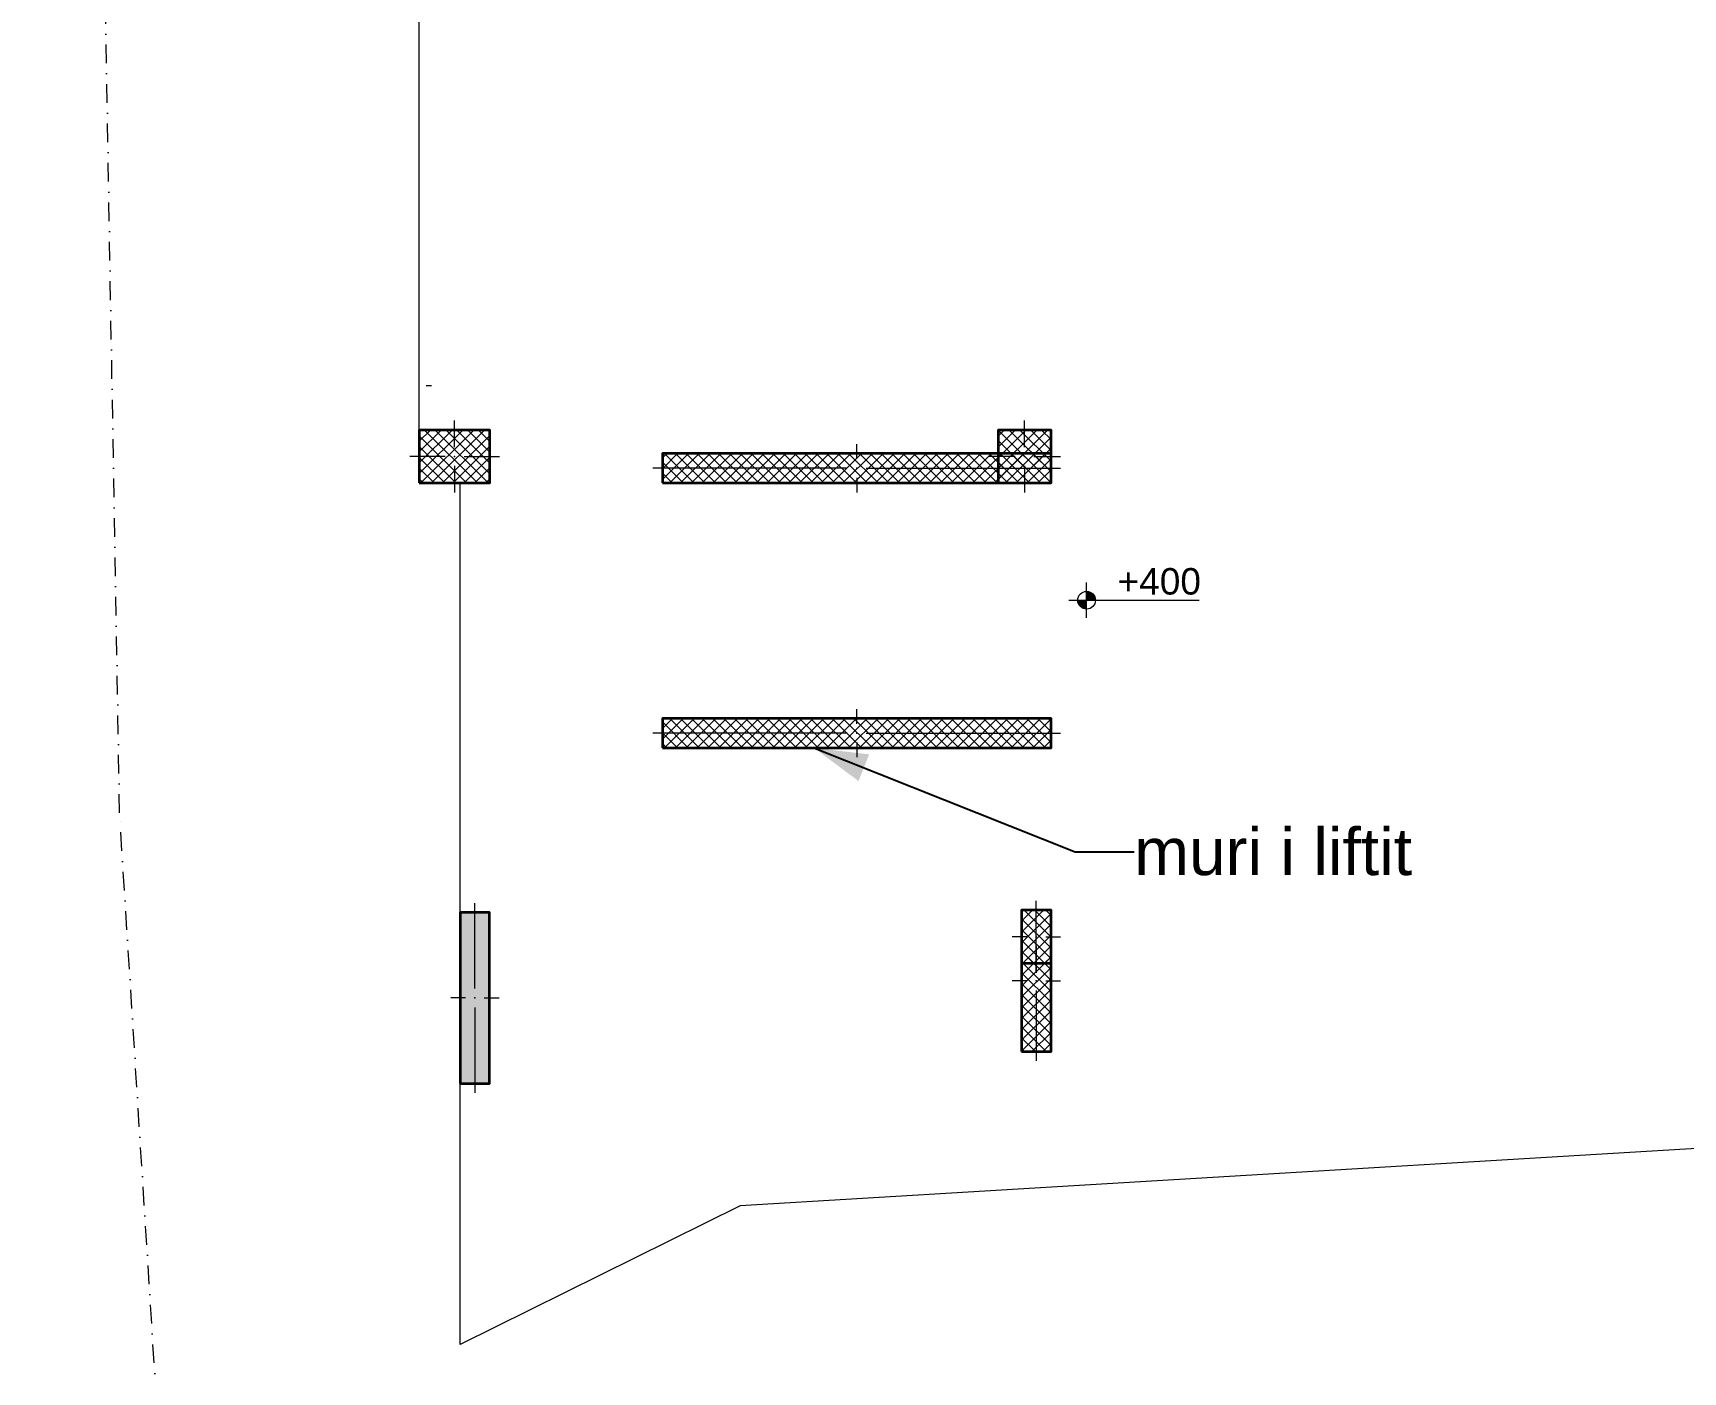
# Model space of a CAD drawing. Header units: millimetres. Extents: x -1861990 to -1833912, y -2748569 to -2679967.
# Drawn here: x -1861990 to -1847980, y -2725468 to -2714093 of the extents above; entities that cross this region are included whole.
import ezdxf

# ---------------------------------------------------------------- set-up
doc = ezdxf.new("R2010")
doc.units = ezdxf.units.MM
doc.header["$MEASUREMENT"] = 0
doc.linetypes.add('Dot & Dashed', pattern=[335.138881, 158.75, -88.194444, 0, -88.194437])
for name, color, linetype, lineweight, true_color in [('0_Pen_No__4', 7, 'Continuous', 20, 0x029e21), ('2D Drafting - General_Pen_No__161', 7, 'Continuous', 13, 0x6a6a6a), ('A - Kuotat_Pen_No__176', 7, 'Continuous', 15, 0x93a0c6)]:
    doc.layers.add(name, color=color, linetype=linetype, lineweight=lineweight, true_color=true_color)
doc.layers.add('A - Kuotat', color=7, linetype='Continuous')
doc.layers.add('A - Shtyllat', color=7, linetype='Continuous')
for name, color, linetype, lineweight in [('A - Parcela_Pen_No__20', 1, 'Continuous', 0), ('A - Shtyllat_Pen_No__101', 252, 'Continuous', 13), ('A - Shtyllat_Pen_No__22', 8, 'Continuous', 35), ('Annotation - Label_Pen_No__2', 8, 'Continuous', 15)]:
    doc.layers.add(name, color=color, linetype=linetype, lineweight=lineweight)
doc.styles.add('GENERATED_STYLE_2', font='')
doc.styles.get('GENERATED_STYLE_2').set_extended_font_data('Arial')
doc.dimstyles.new('GENERATED_STYLE__1', dxfattribs={"dimtxt": 0.18, "dimasz": 456, "dimexe": 0.18, "dimexo": 0.0625, "dimgap": 0, "dimtad": 0, "dimtih": 1, "dimtoh": 1, "dimdec": 4, "dimzin": 0, "dimdsep": 46, "dimcen": 0.09, "dimadec": 0, "dimazin": 0, "dimtfac": 1, "dimtdec": 4, "dimtmove": 0, "dimatfit": 3, "dimldrblk": 'ARROWHEAD_5', "dimfxl": 0, "dimtolj": 1, "dimtzin": 0, "dimarcsym": 0})
pattern_1 = [(45, (-3432101.99, -2046631.03), (-45.961939, 45.961939), []), (135, (-3432101.99, -2046631.03), (45.961939, 45.961939), [])]

# ---------------------------------------------------------------- blocks, each defined once
blk = doc.blocks.new('Column_18', base_point=(-1858410, -2717691))
at = {"layer": 'A - Shtyllat_Pen_No__101', "linetype": 'Continuous', "lineweight": 13}
h = blk.add_hatch(dxfattribs=at)
h.set_pattern_fill('Concrete_Block', color=252, style=0, pattern_type=2)
h.set_pattern_definition(pattern_1)
h.paths.add_polyline_path([(-1858710, -2717916), (-1858110, -2717916), (-1858110, -2717466), (-1858710, -2717466)])
at = {"layer": 'A - Shtyllat_Pen_No__101', "color": 252, "linetype": 'Continuous', "lineweight": 13}
for p, q in [((-1858410, -2717611), (-1858410, -2717386)), ((-1858490, -2717691), (-1858790, -2717691)), ((-1858330, -2717691), (-1858030, -2717691)), ((-1858410, -2717771), (-1858410, -2717996))]:
    blk.add_line(p, q, dxfattribs=at)
blk.add_point((-1858410, -2717691), dxfattribs=at)
at = {"layer": 'A - Shtyllat_Pen_No__22', "color": 8, "linetype": 'Continuous', "lineweight": 35, "flags": 128}
blk.add_lwpolyline([(-1858710, -2717916), (-1858110, -2717916), (-1858110, -2717466), (-1858710, -2717466)], close=True, dxfattribs=at)
blk = doc.blocks.new('Column_22', base_point=(-1858238, -2722291))
at = {"layer": 'A - Shtyllat_Pen_No__101', "linetype": 'Continuous', "lineweight": 0, "true_color": 0xa5a5a5}
blk.add_hatch(color=253, dxfattribs=at).paths.add_polyline_path([(-1858363, -2723016), (-1858113, -2723016), (-1858113, -2721566), (-1858363, -2721566)])
at = {"layer": 'A - Shtyllat_Pen_No__101', "color": 252, "linetype": 'Continuous', "lineweight": 13}
for p, q in [((-1858238, -2722211), (-1858238, -2721486)), ((-1858318, -2722291), (-1858443, -2722291)), ((-1858158, -2722291), (-1858033, -2722291)), ((-1858238, -2722371), (-1858238, -2723096))]:
    blk.add_line(p, q, dxfattribs=at)
blk.add_point((-1858238, -2722291), dxfattribs=at)
at = {"layer": 'A - Shtyllat_Pen_No__22', "color": 8, "linetype": 'Continuous', "lineweight": 35, "flags": 128}
blk.add_lwpolyline([(-1858363, -2723016), (-1858113, -2723016), (-1858113, -2721566), (-1858363, -2721566)], close=True, dxfattribs=at)
blk = doc.blocks.new('Column_34', base_point=(-1853571, -2717691))
at = {"layer": 'A - Shtyllat_Pen_No__101', "linetype": 'Continuous', "lineweight": 13}
h = blk.add_hatch(dxfattribs=at)
h.set_pattern_fill('Concrete_Block', color=252, style=0, pattern_type=2)
h.set_pattern_definition(pattern_1)
h.paths.add_polyline_path([(-1853796, -2717916), (-1853346, -2717916), (-1853346, -2717466), (-1853796, -2717466)])
at = {"layer": 'A - Shtyllat_Pen_No__101', "color": 252, "linetype": 'Continuous', "lineweight": 13}
for p, q in [((-1853571, -2717611), (-1853571, -2717386)), ((-1853651, -2717691), (-1853876, -2717691)), ((-1853491, -2717691), (-1853266, -2717691)), ((-1853571, -2717771), (-1853571, -2717996))]:
    blk.add_line(p, q, dxfattribs=at)
blk.add_point((-1853571, -2717691), dxfattribs=at)
at = {"layer": 'A - Shtyllat_Pen_No__22', "color": 8, "linetype": 'Continuous', "lineweight": 35, "flags": 128}
blk.add_lwpolyline([(-1853796, -2717916), (-1853346, -2717916), (-1853346, -2717466), (-1853796, -2717466)], close=True, dxfattribs=at)
blk = doc.blocks.new('Column_35', base_point=(-1858410, -2717691))
at = {"layer": 'A - Shtyllat_Pen_No__101', "linetype": 'Continuous', "lineweight": 13}
h = blk.add_hatch(dxfattribs=at)
h.set_pattern_fill('Concrete_Block', color=252, style=0, pattern_type=2)
h.set_pattern_definition(pattern_1)
h.paths.add_polyline_path([(-1858710, -2717916), (-1858110, -2717916), (-1858110, -2717466), (-1858710, -2717466)])
at = {"layer": 'A - Shtyllat_Pen_No__101', "color": 252, "linetype": 'Continuous', "lineweight": 13}
for p, q in [((-1858410, -2717611), (-1858410, -2717386)), ((-1858490, -2717691), (-1858790, -2717691)), ((-1858330, -2717691), (-1858030, -2717691)), ((-1858410, -2717771), (-1858410, -2717996))]:
    blk.add_line(p, q, dxfattribs=at)
blk.add_point((-1858410, -2717691), dxfattribs=at)
at = {"layer": 'A - Shtyllat_Pen_No__22', "color": 8, "linetype": 'Continuous', "lineweight": 35, "flags": 128}
blk.add_lwpolyline([(-1858710, -2717916), (-1858110, -2717916), (-1858110, -2717466), (-1858710, -2717466)], close=True, dxfattribs=at)
blk = doc.blocks.new('Column_58', base_point=(-1858410, -2717691))
at = {"layer": 'A - Shtyllat_Pen_No__101', "linetype": 'Continuous', "lineweight": 13}
h = blk.add_hatch(dxfattribs=at)
h.set_pattern_fill('Concrete_Block', color=252, style=0, pattern_type=2)
h.set_pattern_definition(pattern_1)
h.paths.add_polyline_path([(-1858710, -2717916), (-1858110, -2717916), (-1858110, -2717466), (-1858710, -2717466)])
at = {"layer": 'A - Shtyllat_Pen_No__101', "color": 252, "linetype": 'Continuous', "lineweight": 13}
for p, q in [((-1858410, -2717611), (-1858410, -2717386)), ((-1858490, -2717691), (-1858790, -2717691)), ((-1858330, -2717691), (-1858030, -2717691)), ((-1858410, -2717771), (-1858410, -2717996))]:
    blk.add_line(p, q, dxfattribs=at)
blk.add_point((-1858410, -2717691), dxfattribs=at)
at = {"layer": 'A - Shtyllat_Pen_No__22', "color": 8, "linetype": 'Continuous', "lineweight": 35, "flags": 128}
blk.add_lwpolyline([(-1858710, -2717916), (-1858110, -2717916), (-1858110, -2717466), (-1858710, -2717466)], close=True, dxfattribs=at)
blk = doc.blocks.new('Column_62', base_point=(-1858238, -2722291))
at = {"layer": 'A - Shtyllat_Pen_No__101', "linetype": 'Continuous', "lineweight": 0, "true_color": 0xa5a5a5}
blk.add_hatch(color=253, dxfattribs=at).paths.add_polyline_path([(-1858363, -2723016), (-1858113, -2723016), (-1858113, -2721566), (-1858363, -2721566)])
at = {"layer": 'A - Shtyllat_Pen_No__101', "color": 252, "linetype": 'Continuous', "lineweight": 13}
for p, q in [((-1858238, -2722211), (-1858238, -2721486)), ((-1858318, -2722291), (-1858443, -2722291)), ((-1858158, -2722291), (-1858033, -2722291)), ((-1858238, -2722371), (-1858238, -2723096))]:
    blk.add_line(p, q, dxfattribs=at)
blk.add_point((-1858238, -2722291), dxfattribs=at)
at = {"layer": 'A - Shtyllat_Pen_No__22', "color": 8, "linetype": 'Continuous', "lineweight": 35, "flags": 128}
blk.add_lwpolyline([(-1858363, -2723016), (-1858113, -2723016), (-1858113, -2721566), (-1858363, -2721566)], close=True, dxfattribs=at)
blk = doc.blocks.new('Column_64', base_point=(-1854996, -2720041))
at = {"layer": 'A - Shtyllat_Pen_No__101', "linetype": 'Continuous', "lineweight": 13}
h = blk.add_hatch(dxfattribs=at)
h.set_pattern_fill('Concrete_Block', color=252, style=0, pattern_type=2)
h.set_pattern_definition(pattern_1)
h.paths.add_polyline_path([(-1856646, -2720166), (-1853346, -2720166), (-1853346, -2719916), (-1856646, -2719916)])
at = {"layer": 'A - Shtyllat_Pen_No__101', "color": 252, "linetype": 'Continuous', "lineweight": 13}
for p, q in [((-1854996, -2719961), (-1854996, -2719836)), ((-1855076, -2720041), (-1856726, -2720041)), ((-1854916, -2720041), (-1853266, -2720041)), ((-1854996, -2720121), (-1854996, -2720246))]:
    blk.add_line(p, q, dxfattribs=at)
blk.add_point((-1854996, -2720041), dxfattribs=at)
at = {"layer": 'A - Shtyllat_Pen_No__22', "color": 8, "linetype": 'Continuous', "lineweight": 35, "flags": 128}
blk.add_lwpolyline([(-1856646, -2720166), (-1853346, -2720166), (-1853346, -2719916), (-1856646, -2719916)], close=True, dxfattribs=at)
blk = doc.blocks.new('Column_75', base_point=(-1853571, -2717691))
at = {"layer": 'A - Shtyllat_Pen_No__101', "linetype": 'Continuous', "lineweight": 13}
h = blk.add_hatch(dxfattribs=at)
h.set_pattern_fill('Concrete_Block', color=252, style=0, pattern_type=2)
h.set_pattern_definition(pattern_1)
h.paths.add_polyline_path([(-1853796, -2717916), (-1853346, -2717916), (-1853346, -2717466), (-1853796, -2717466)])
at = {"layer": 'A - Shtyllat_Pen_No__101', "color": 252, "linetype": 'Continuous', "lineweight": 13}
for p, q in [((-1853571, -2717611), (-1853571, -2717386)), ((-1853651, -2717691), (-1853876, -2717691)), ((-1853491, -2717691), (-1853266, -2717691)), ((-1853571, -2717771), (-1853571, -2717996))]:
    blk.add_line(p, q, dxfattribs=at)
blk.add_point((-1853571, -2717691), dxfattribs=at)
at = {"layer": 'A - Shtyllat_Pen_No__22', "color": 8, "linetype": 'Continuous', "lineweight": 35, "flags": 128}
blk.add_lwpolyline([(-1853796, -2717916), (-1853346, -2717916), (-1853346, -2717466), (-1853796, -2717466)], close=True, dxfattribs=at)
blk = doc.blocks.new('Column_76', base_point=(-1858410, -2717691))
at = {"layer": 'A - Shtyllat_Pen_No__101', "linetype": 'Continuous', "lineweight": 13}
h = blk.add_hatch(dxfattribs=at)
h.set_pattern_fill('Concrete_Block', color=252, style=0, pattern_type=2)
h.set_pattern_definition(pattern_1)
h.paths.add_polyline_path([(-1858710, -2717916), (-1858110, -2717916), (-1858110, -2717466), (-1858710, -2717466)])
at = {"layer": 'A - Shtyllat_Pen_No__101', "color": 252, "linetype": 'Continuous', "lineweight": 13}
for p, q in [((-1858410, -2717611), (-1858410, -2717386)), ((-1858490, -2717691), (-1858790, -2717691)), ((-1858330, -2717691), (-1858030, -2717691)), ((-1858410, -2717771), (-1858410, -2717996))]:
    blk.add_line(p, q, dxfattribs=at)
blk.add_point((-1858410, -2717691), dxfattribs=at)
at = {"layer": 'A - Shtyllat_Pen_No__22', "color": 8, "linetype": 'Continuous', "lineweight": 35, "flags": 128}
blk.add_lwpolyline([(-1858710, -2717916), (-1858110, -2717916), (-1858110, -2717466), (-1858710, -2717466)], close=True, dxfattribs=at)
blk = doc.blocks.new('Column_81', base_point=(-1858238, -2722291))
at = {"layer": 'A - Shtyllat_Pen_No__101', "linetype": 'Continuous', "lineweight": 0, "true_color": 0xa5a5a5}
blk.add_hatch(color=253, dxfattribs=at).paths.add_polyline_path([(-1858363, -2723016), (-1858113, -2723016), (-1858113, -2721566), (-1858363, -2721566)])
at = {"layer": 'A - Shtyllat_Pen_No__101', "color": 252, "linetype": 'Continuous', "lineweight": 13}
for p, q in [((-1858238, -2722211), (-1858238, -2721486)), ((-1858318, -2722291), (-1858443, -2722291)), ((-1858158, -2722291), (-1858033, -2722291)), ((-1858238, -2722371), (-1858238, -2723096))]:
    blk.add_line(p, q, dxfattribs=at)
blk.add_point((-1858238, -2722291), dxfattribs=at)
at = {"layer": 'A - Shtyllat_Pen_No__22', "color": 8, "linetype": 'Continuous', "lineweight": 35, "flags": 128}
blk.add_lwpolyline([(-1858363, -2723016), (-1858113, -2723016), (-1858113, -2721566), (-1858363, -2721566)], close=True, dxfattribs=at)
blk = doc.blocks.new('Column_93', base_point=(-1854996, -2720041))
at = {"layer": 'A - Shtyllat_Pen_No__101', "linetype": 'Continuous', "lineweight": 13}
h = blk.add_hatch(dxfattribs=at)
h.set_pattern_fill('Concrete_Block', color=252, style=0, pattern_type=2)
h.set_pattern_definition(pattern_1)
h.paths.add_polyline_path([(-1856646, -2720166), (-1853346, -2720166), (-1853346, -2719916), (-1856646, -2719916)])
at = {"layer": 'A - Shtyllat_Pen_No__101', "color": 252, "linetype": 'Continuous', "lineweight": 13}
for p, q in [((-1854996, -2719961), (-1854996, -2719836)), ((-1855076, -2720041), (-1856726, -2720041)), ((-1854916, -2720041), (-1853266, -2720041)), ((-1854996, -2720121), (-1854996, -2720246))]:
    blk.add_line(p, q, dxfattribs=at)
blk.add_point((-1854996, -2720041), dxfattribs=at)
at = {"layer": 'A - Shtyllat_Pen_No__22', "color": 8, "linetype": 'Continuous', "lineweight": 35, "flags": 128}
blk.add_lwpolyline([(-1856646, -2720166), (-1853346, -2720166), (-1853346, -2719916), (-1856646, -2719916)], close=True, dxfattribs=at)
blk = doc.blocks.new('Column_94', base_point=(-1854996, -2717791))
at = {"layer": 'A - Shtyllat_Pen_No__101', "linetype": 'Continuous', "lineweight": 13}
h = blk.add_hatch(dxfattribs=at)
h.set_pattern_fill('Concrete_Block', color=252, style=0, pattern_type=2)
h.set_pattern_definition(pattern_1)
h.paths.add_polyline_path([(-1856646, -2717916), (-1853346, -2717916), (-1853346, -2717666), (-1856646, -2717666)])
at = {"layer": 'A - Shtyllat_Pen_No__101', "color": 252, "linetype": 'Continuous', "lineweight": 13}
for p, q in [((-1854996, -2717711), (-1854996, -2717586)), ((-1855076, -2717791), (-1856726, -2717791)), ((-1854916, -2717791), (-1853266, -2717791)), ((-1854996, -2717871), (-1854996, -2717996))]:
    blk.add_line(p, q, dxfattribs=at)
blk.add_point((-1854996, -2717791), dxfattribs=at)
at = {"layer": 'A - Shtyllat_Pen_No__22', "color": 8, "linetype": 'Continuous', "lineweight": 35, "flags": 128}
blk.add_lwpolyline([(-1856646, -2717916), (-1853346, -2717916), (-1853346, -2717666), (-1856646, -2717666)], close=True, dxfattribs=at)
blk = doc.blocks.new('Column_104', base_point=(-1858410, -2717691))
at = {"layer": 'A - Shtyllat_Pen_No__101', "linetype": 'Continuous', "lineweight": 13}
h = blk.add_hatch(dxfattribs=at)
h.set_pattern_fill('Concrete_Block', color=252, style=0, pattern_type=2)
h.set_pattern_definition(pattern_1)
h.paths.add_polyline_path([(-1858710, -2717916), (-1858110, -2717916), (-1858110, -2717466), (-1858710, -2717466)])
at = {"layer": 'A - Shtyllat_Pen_No__101', "color": 252, "linetype": 'Continuous', "lineweight": 13}
for p, q in [((-1858410, -2717611), (-1858410, -2717386)), ((-1858490, -2717691), (-1858790, -2717691)), ((-1858330, -2717691), (-1858030, -2717691)), ((-1858410, -2717771), (-1858410, -2717996))]:
    blk.add_line(p, q, dxfattribs=at)
blk.add_point((-1858410, -2717691), dxfattribs=at)
at = {"layer": 'A - Shtyllat_Pen_No__22', "color": 8, "linetype": 'Continuous', "lineweight": 35, "flags": 128}
blk.add_lwpolyline([(-1858710, -2717916), (-1858110, -2717916), (-1858110, -2717466), (-1858710, -2717466)], close=True, dxfattribs=at)
blk = doc.blocks.new('Column_108', base_point=(-1858238, -2722291))
at = {"layer": 'A - Shtyllat_Pen_No__101', "linetype": 'Continuous', "lineweight": 0, "true_color": 0xa5a5a5}
blk.add_hatch(color=253, dxfattribs=at).paths.add_polyline_path([(-1858363, -2723016), (-1858113, -2723016), (-1858113, -2721566), (-1858363, -2721566)])
at = {"layer": 'A - Shtyllat_Pen_No__101', "color": 252, "linetype": 'Continuous', "lineweight": 13}
for p, q in [((-1858238, -2722211), (-1858238, -2721486)), ((-1858318, -2722291), (-1858443, -2722291)), ((-1858158, -2722291), (-1858033, -2722291)), ((-1858238, -2722371), (-1858238, -2723096))]:
    blk.add_line(p, q, dxfattribs=at)
blk.add_point((-1858238, -2722291), dxfattribs=at)
at = {"layer": 'A - Shtyllat_Pen_No__22', "color": 8, "linetype": 'Continuous', "lineweight": 35, "flags": 128}
blk.add_lwpolyline([(-1858363, -2723016), (-1858113, -2723016), (-1858113, -2721566), (-1858363, -2721566)], close=True, dxfattribs=at)
blk = doc.blocks.new('Column_115', base_point=(-1858410, -2717691))
at = {"layer": 'A - Shtyllat_Pen_No__101', "linetype": 'Continuous', "lineweight": 13}
h = blk.add_hatch(dxfattribs=at)
h.set_pattern_fill('Concrete_Block', color=252, style=0, pattern_type=2)
h.set_pattern_definition(pattern_1)
h.paths.add_polyline_path([(-1858710, -2717916), (-1858110, -2717916), (-1858110, -2717466), (-1858710, -2717466)])
at = {"layer": 'A - Shtyllat_Pen_No__101', "color": 252, "linetype": 'Continuous', "lineweight": 13}
for p, q in [((-1858410, -2717611), (-1858410, -2717386)), ((-1858490, -2717691), (-1858790, -2717691)), ((-1858330, -2717691), (-1858030, -2717691)), ((-1858410, -2717771), (-1858410, -2717996))]:
    blk.add_line(p, q, dxfattribs=at)
blk.add_point((-1858410, -2717691), dxfattribs=at)
at = {"layer": 'A - Shtyllat_Pen_No__22', "color": 8, "linetype": 'Continuous', "lineweight": 35, "flags": 128}
blk.add_lwpolyline([(-1858710, -2717916), (-1858110, -2717916), (-1858110, -2717466), (-1858710, -2717466)], close=True, dxfattribs=at)
blk = doc.blocks.new('Column_119', base_point=(-1858238, -2722291))
at = {"layer": 'A - Shtyllat_Pen_No__101', "linetype": 'Continuous', "lineweight": 0, "true_color": 0xa5a5a5}
blk.add_hatch(color=253, dxfattribs=at).paths.add_polyline_path([(-1858363, -2723016), (-1858113, -2723016), (-1858113, -2721566), (-1858363, -2721566)])
at = {"layer": 'A - Shtyllat_Pen_No__101', "color": 252, "linetype": 'Continuous', "lineweight": 13}
for p, q in [((-1858238, -2722211), (-1858238, -2721486)), ((-1858318, -2722291), (-1858443, -2722291)), ((-1858158, -2722291), (-1858033, -2722291)), ((-1858238, -2722371), (-1858238, -2723096))]:
    blk.add_line(p, q, dxfattribs=at)
blk.add_point((-1858238, -2722291), dxfattribs=at)
at = {"layer": 'A - Shtyllat_Pen_No__22', "color": 8, "linetype": 'Continuous', "lineweight": 35, "flags": 128}
blk.add_lwpolyline([(-1858363, -2723016), (-1858113, -2723016), (-1858113, -2721566), (-1858363, -2721566)], close=True, dxfattribs=at)
blk = doc.blocks.new('Column_123', base_point=(-1854996, -2720041))
at = {"layer": 'A - Shtyllat_Pen_No__101', "linetype": 'Continuous', "lineweight": 13}
h = blk.add_hatch(dxfattribs=at)
h.set_pattern_fill('Concrete_Block', color=252, style=0, pattern_type=2)
h.set_pattern_definition(pattern_1)
h.paths.add_polyline_path([(-1856646, -2720166), (-1853346, -2720166), (-1853346, -2719916), (-1856646, -2719916)])
at = {"layer": 'A - Shtyllat_Pen_No__101', "color": 252, "linetype": 'Continuous', "lineweight": 13}
for p, q in [((-1854996, -2719961), (-1854996, -2719836)), ((-1855076, -2720041), (-1856726, -2720041)), ((-1854916, -2720041), (-1853266, -2720041)), ((-1854996, -2720121), (-1854996, -2720246))]:
    blk.add_line(p, q, dxfattribs=at)
blk.add_point((-1854996, -2720041), dxfattribs=at)
at = {"layer": 'A - Shtyllat_Pen_No__22', "color": 8, "linetype": 'Continuous', "lineweight": 35, "flags": 128}
blk.add_lwpolyline([(-1856646, -2720166), (-1853346, -2720166), (-1853346, -2719916), (-1856646, -2719916)], close=True, dxfattribs=at)
blk = doc.blocks.new('Column_124', base_point=(-1854996, -2717791))
at = {"layer": 'A - Shtyllat_Pen_No__101', "linetype": 'Continuous', "lineweight": 13}
h = blk.add_hatch(dxfattribs=at)
h.set_pattern_fill('Concrete_Block', color=252, style=0, pattern_type=2)
h.set_pattern_definition(pattern_1)
h.paths.add_polyline_path([(-1856646, -2717916), (-1853346, -2717916), (-1853346, -2717666), (-1856646, -2717666)])
at = {"layer": 'A - Shtyllat_Pen_No__101', "color": 252, "linetype": 'Continuous', "lineweight": 13}
for p, q in [((-1854996, -2717711), (-1854996, -2717586)), ((-1855076, -2717791), (-1856726, -2717791)), ((-1854916, -2717791), (-1853266, -2717791)), ((-1854996, -2717871), (-1854996, -2717996))]:
    blk.add_line(p, q, dxfattribs=at)
blk.add_point((-1854996, -2717791), dxfattribs=at)
at = {"layer": 'A - Shtyllat_Pen_No__22', "color": 8, "linetype": 'Continuous', "lineweight": 35, "flags": 128}
blk.add_lwpolyline([(-1856646, -2717916), (-1853346, -2717916), (-1853346, -2717666), (-1856646, -2717666)], close=True, dxfattribs=at)
blk = doc.blocks.new('Level Dimension_1', base_point=(-1853044, -2718912))
at = {"layer": 'A - Kuotat_Pen_No__176', "linetype": 'Continuous', "lineweight": 15, "true_color": 0x93a0c6}
for points in [[(-1853044, -2718912), (-1853119, -2718912), (-1853113, -2718940), (-1853097, -2718965), (-1853072, -2718981), (-1853044, -2718987)], [(-1853044, -2718912), (-1852969, -2718912), (-1852974, -2718883), (-1852991, -2718859), (-1853015, -2718842), (-1853044, -2718837)]]:
    blk.add_hatch(color=253, dxfattribs=at).paths.add_polyline_path(points)
at = {"layer": 'A - Kuotat_Pen_No__176', "color": 253, "linetype": 'Continuous', "lineweight": 15, "true_color": 0x93a0c6}
for p, q in [((-1853044, -2719062), (-1853044, -2718762)), ((-1853194, -2718912), (-1852088, -2718912))]:
    blk.add_line(p, q, dxfattribs=at)
blk.add_circle((-1853044, -2718912), 75, dxfattribs=at)
at = {"layer": 'A - Kuotat_Pen_No__176', "color": 253, "lineweight": 15, "true_color": 0x93a0c6, "insert": (-1852781, -2718867), "char_height": 225, "attachment_point": 7, "style": 'GENERATED_STYLE_2'}
blk.add_mtext('\\A1;{\\pql;\\fArial|b0|i0|c0|p34;+400}', dxfattribs=at)
blk = doc.blocks.new('ARROWHEAD_5')
at = {"linetype": 'Continuous', "lineweight": 0}
blk.add_hatch(color=0, dxfattribs=at).paths.add_polyline_path([(-1, 0.2679), (0, 0), (-1, -0.2679)])
at = {"color": 0, "linetype": 'Continuous', "lineweight": 0}
blk.add_line((0, 0), (-1, 0), dxfattribs=at)
blk = doc.blocks.new('Column_127', base_point=(-1853471, -2721771))
at = {"layer": 'A - Shtyllat_Pen_No__101', "linetype": 'Continuous', "lineweight": 13}
h = blk.add_hatch(dxfattribs=at)
h.set_pattern_fill('Concrete_Block', color=252, style=0, pattern_type=2)
h.set_pattern_definition(pattern_1)
h.paths.add_polyline_path([(-1853596, -2721996), (-1853346, -2721996), (-1853346, -2721546), (-1853596, -2721546)])
at = {"layer": 'A - Shtyllat_Pen_No__101', "color": 252, "linetype": 'Continuous', "lineweight": 13}
for p, q in [((-1853471, -2721691), (-1853471, -2721466)), ((-1853551, -2721771), (-1853676, -2721771)), ((-1853471, -2721851), (-1853471, -2722076)), ((-1853391, -2721771), (-1853266, -2721771))]:
    blk.add_line(p, q, dxfattribs=at)
blk.add_point((-1853471, -2721771), dxfattribs=at)
at = {"layer": 'A - Shtyllat_Pen_No__22', "color": 8, "linetype": 'Continuous', "lineweight": 35, "flags": 128}
blk.add_lwpolyline([(-1853596, -2721996), (-1853346, -2721996), (-1853346, -2721546), (-1853596, -2721546)], close=True, dxfattribs=at)
blk = doc.blocks.new('Column_128', base_point=(-1853471, -2722146))
at = {"layer": 'A - Shtyllat_Pen_No__101', "linetype": 'Continuous', "lineweight": 13}
h = blk.add_hatch(dxfattribs=at)
h.set_pattern_fill('Concrete_Block', color=252, style=0, pattern_type=2)
h.set_pattern_definition(pattern_1)
h.paths.add_polyline_path([(-1853596, -2722746), (-1853346, -2722746), (-1853346, -2721546), (-1853596, -2721546)])
at = {"layer": 'A - Shtyllat_Pen_No__101', "color": 252, "linetype": 'Continuous', "lineweight": 13}
for p, q in [((-1853471, -2722066), (-1853471, -2721466)), ((-1853551, -2722146), (-1853676, -2722146)), ((-1853391, -2722146), (-1853266, -2722146)), ((-1853471, -2722226), (-1853471, -2722826))]:
    blk.add_line(p, q, dxfattribs=at)
blk.add_point((-1853471, -2722146), dxfattribs=at)
at = {"layer": 'A - Shtyllat_Pen_No__22', "color": 8, "linetype": 'Continuous', "lineweight": 35, "flags": 128}
blk.add_lwpolyline([(-1853596, -2722746), (-1853346, -2722746), (-1853346, -2721546), (-1853596, -2721546)], close=True, dxfattribs=at)
blk = doc.blocks.new('Column_129', base_point=(-1853471, -2721771))
at = {"layer": 'A - Shtyllat_Pen_No__101', "linetype": 'Continuous', "lineweight": 13}
h = blk.add_hatch(dxfattribs=at)
h.set_pattern_fill('Concrete_Block', color=252, style=0, pattern_type=2)
h.set_pattern_definition(pattern_1)
h.paths.add_polyline_path([(-1853596, -2721996), (-1853346, -2721996), (-1853346, -2721546), (-1853596, -2721546)])
at = {"layer": 'A - Shtyllat_Pen_No__101', "color": 252, "linetype": 'Continuous', "lineweight": 13}
for p, q in [((-1853471, -2721691), (-1853471, -2721466)), ((-1853551, -2721771), (-1853676, -2721771)), ((-1853471, -2721851), (-1853471, -2722076)), ((-1853391, -2721771), (-1853266, -2721771))]:
    blk.add_line(p, q, dxfattribs=at)
blk.add_point((-1853471, -2721771), dxfattribs=at)
at = {"layer": 'A - Shtyllat_Pen_No__22', "color": 8, "linetype": 'Continuous', "lineweight": 35, "flags": 128}
blk.add_lwpolyline([(-1853596, -2721996), (-1853346, -2721996), (-1853346, -2721546), (-1853596, -2721546)], close=True, dxfattribs=at)
blk = doc.blocks.new('Column_130', base_point=(-1853471, -2722146))
at = {"layer": 'A - Shtyllat_Pen_No__101', "linetype": 'Continuous', "lineweight": 13}
h = blk.add_hatch(dxfattribs=at)
h.set_pattern_fill('Concrete_Block', color=252, style=0, pattern_type=2)
h.set_pattern_definition(pattern_1)
h.paths.add_polyline_path([(-1853596, -2722746), (-1853346, -2722746), (-1853346, -2721546), (-1853596, -2721546)])
at = {"layer": 'A - Shtyllat_Pen_No__101', "color": 252, "linetype": 'Continuous', "lineweight": 13}
for p, q in [((-1853471, -2722066), (-1853471, -2721466)), ((-1853551, -2722146), (-1853676, -2722146)), ((-1853391, -2722146), (-1853266, -2722146)), ((-1853471, -2722226), (-1853471, -2722826))]:
    blk.add_line(p, q, dxfattribs=at)
blk.add_point((-1853471, -2722146), dxfattribs=at)
at = {"layer": 'A - Shtyllat_Pen_No__22', "color": 8, "linetype": 'Continuous', "lineweight": 35, "flags": 128}
blk.add_lwpolyline([(-1853596, -2722746), (-1853346, -2722746), (-1853346, -2721546), (-1853596, -2721546)], close=True, dxfattribs=at)
blk = doc.blocks.new('Column_131', base_point=(-1853471, -2722146))
at = {"layer": 'A - Shtyllat_Pen_No__101', "linetype": 'Continuous', "lineweight": 13}
h = blk.add_hatch(dxfattribs=at)
h.set_pattern_fill('Concrete_Block', color=252, style=0, pattern_type=2)
h.set_pattern_definition(pattern_1)
h.paths.add_polyline_path([(-1853596, -2722746), (-1853346, -2722746), (-1853346, -2721546), (-1853596, -2721546)])
at = {"layer": 'A - Shtyllat_Pen_No__101', "color": 252, "linetype": 'Continuous', "lineweight": 13}
for p, q in [((-1853471, -2722066), (-1853471, -2721466)), ((-1853551, -2722146), (-1853676, -2722146)), ((-1853391, -2722146), (-1853266, -2722146)), ((-1853471, -2722226), (-1853471, -2722826))]:
    blk.add_line(p, q, dxfattribs=at)
blk.add_point((-1853471, -2722146), dxfattribs=at)
at = {"layer": 'A - Shtyllat_Pen_No__22', "color": 8, "linetype": 'Continuous', "lineweight": 35, "flags": 128}
blk.add_lwpolyline([(-1853596, -2722746), (-1853346, -2722746), (-1853346, -2721546), (-1853596, -2721546)], close=True, dxfattribs=at)
blk = doc.blocks.new('Column_132', base_point=(-1853471, -2721771))
at = {"layer": 'A - Shtyllat_Pen_No__101', "linetype": 'Continuous', "lineweight": 13}
h = blk.add_hatch(dxfattribs=at)
h.set_pattern_fill('Concrete_Block', color=252, style=0, pattern_type=2)
h.set_pattern_definition(pattern_1)
h.paths.add_polyline_path([(-1853596, -2721996), (-1853346, -2721996), (-1853346, -2721546), (-1853596, -2721546)])
at = {"layer": 'A - Shtyllat_Pen_No__101', "color": 252, "linetype": 'Continuous', "lineweight": 13}
for p, q in [((-1853471, -2721691), (-1853471, -2721466)), ((-1853551, -2721771), (-1853676, -2721771)), ((-1853471, -2721851), (-1853471, -2722076)), ((-1853391, -2721771), (-1853266, -2721771))]:
    blk.add_line(p, q, dxfattribs=at)
blk.add_point((-1853471, -2721771), dxfattribs=at)
at = {"layer": 'A - Shtyllat_Pen_No__22', "color": 8, "linetype": 'Continuous', "lineweight": 35, "flags": 128}
blk.add_lwpolyline([(-1853596, -2721996), (-1853346, -2721996), (-1853346, -2721546), (-1853596, -2721546)], close=True, dxfattribs=at)
blk = doc.blocks.new('Column_133', base_point=(-1853471, -2722146))
at = {"layer": 'A - Shtyllat_Pen_No__101', "linetype": 'Continuous', "lineweight": 13}
h = blk.add_hatch(dxfattribs=at)
h.set_pattern_fill('Concrete_Block', color=252, style=0, pattern_type=2)
h.set_pattern_definition(pattern_1)
h.paths.add_polyline_path([(-1853596, -2722746), (-1853346, -2722746), (-1853346, -2721546), (-1853596, -2721546)])
at = {"layer": 'A - Shtyllat_Pen_No__101', "color": 252, "linetype": 'Continuous', "lineweight": 13}
for p, q in [((-1853471, -2722066), (-1853471, -2721466)), ((-1853551, -2722146), (-1853676, -2722146)), ((-1853391, -2722146), (-1853266, -2722146)), ((-1853471, -2722226), (-1853471, -2722826))]:
    blk.add_line(p, q, dxfattribs=at)
blk.add_point((-1853471, -2722146), dxfattribs=at)
at = {"layer": 'A - Shtyllat_Pen_No__22', "color": 8, "linetype": 'Continuous', "lineweight": 35, "flags": 128}
blk.add_lwpolyline([(-1853596, -2722746), (-1853346, -2722746), (-1853346, -2721546), (-1853596, -2721546)], close=True, dxfattribs=at)
blk = doc.blocks.new('Column_134', base_point=(-1853471, -2722146))
at = {"layer": 'A - Shtyllat_Pen_No__101', "linetype": 'Continuous', "lineweight": 13}
h = blk.add_hatch(dxfattribs=at)
h.set_pattern_fill('Concrete_Block', color=252, style=0, pattern_type=2)
h.set_pattern_definition(pattern_1)
h.paths.add_polyline_path([(-1853596, -2722746), (-1853346, -2722746), (-1853346, -2721546), (-1853596, -2721546)])
at = {"layer": 'A - Shtyllat_Pen_No__101', "color": 252, "linetype": 'Continuous', "lineweight": 13}
for p, q in [((-1853471, -2722066), (-1853471, -2721466)), ((-1853551, -2722146), (-1853676, -2722146)), ((-1853391, -2722146), (-1853266, -2722146)), ((-1853471, -2722226), (-1853471, -2722826))]:
    blk.add_line(p, q, dxfattribs=at)
blk.add_point((-1853471, -2722146), dxfattribs=at)
at = {"layer": 'A - Shtyllat_Pen_No__22', "color": 8, "linetype": 'Continuous', "lineweight": 35, "flags": 128}
blk.add_lwpolyline([(-1853596, -2722746), (-1853346, -2722746), (-1853346, -2721546), (-1853596, -2721546)], close=True, dxfattribs=at)

msp = doc.modelspace()

# ---------------------------------------------------------------- linework, layer by layer
at = {"layer": '0_Pen_No__4', "color": 104, "linetype": 'Continuous', "lineweight": 20, "true_color": 0x029e21}
for p, q in [((-1858710, -2717916), (-1858710, -2688838)), ((-1858363, -2717916), (-1858710, -2717916)), ((-1858363, -2725235), (-1858363, -2717916)), ((-1844471, -2723366), (-1855986, -2724056)), ((-1855986, -2724056), (-1858363, -2725235))]:
    msp.add_line(p, q, dxfattribs=at)
at = {"layer": '2D Drafting - General_Pen_No__161', "color": 251, "linetype": 'Continuous', "lineweight": 13, "true_color": 0x6a6a6a}
msp.add_line((-1858652, -2717087), (-1858606, -2717087), dxfattribs=at)
at = {"layer": 'A - Parcela_Pen_No__20', "color": 1, "linetype": 'Dot & Dashed', "lineweight": 0}
msp.add_lwpolyline([(-1838046, -2745752), (-1859505, -2748569), (-1860079, -2739444), (-1861255, -2720719), (-1861707, -2694855), (-1861990, -2681089), (-1838046, -2682881)], close=True, dxfattribs=at)

# ---------------------------------------------------------------- block references
at = {"layer": 'A - Kuotat', "color": 253, "lineweight": 15, "true_color": 0x93a0c6}
msp.add_blockref('Level Dimension_1', (-1853044, -2718912), dxfattribs=at)
at = {"layer": 'A - Shtyllat', "color": 8, "lineweight": 35}
for name, p in [('Column_18', (-1858410, -2717691)), ('Column_35', (-1858410, -2717691)), ('Column_58', (-1858410, -2717691)), ('Column_76', (-1858410, -2717691)), ('Column_104', (-1858410, -2717691)), ('Column_115', (-1858410, -2717691)), ('Column_34', (-1853571, -2717691)), ('Column_75', (-1853571, -2717691)), ('Column_94', (-1854996, -2717791)), ('Column_124', (-1854996, -2717791)), ('Column_64', (-1854996, -2720041)), ('Column_93', (-1854996, -2720041)), ('Column_123', (-1854996, -2720041)), ('Column_127', (-1853471, -2721771)), ('Column_128', (-1853471, -2722146)), ('Column_129', (-1853471, -2721771)), ('Column_130', (-1853471, -2722146)), ('Column_131', (-1853471, -2722146)), ('Column_132', (-1853471, -2721771)), ('Column_133', (-1853471, -2722146)), ('Column_134', (-1853471, -2722146)), ('Column_22', (-1858238, -2722291)), ('Column_62', (-1858238, -2722291)), ('Column_81', (-1858238, -2722291)), ('Column_108', (-1858238, -2722291)), ('Column_119', (-1858238, -2722291))]:
    msp.add_blockref(name, p, dxfattribs=at)

# ---------------------------------------------------------------- texts
at = {"layer": 'Annotation - Label_Pen_No__2', "color": 8, "linetype": 'Continuous', "lineweight": 15, "insert": (-1852640, -2721050), "char_height": 400, "attachment_point": 4, "style": 'GENERATED_STYLE_2'}
msp.add_mtext('\\A1;{\\pql;\\fArial|b0|i0|c0|p34;muri i liftit\\fArial|b0|i0|c0|p34; }', dxfattribs=at)

# ---------------------------------------------------------------- leaders
at = {"layer": 'Annotation - Label_Pen_No__2', "color": 8, "linetype": 'Continuous', "lineweight": 15, "annotation_type": 0, "has_hookline": 1, "hookline_direction": 0, "text_width": 2476}
msp.add_leader([(-1855359, -2720166), (-1853140, -2721050), (-1852640, -2721050)], dimstyle='GENERATED_STYLE__1', dxfattribs=at)

doc.saveas('drawing.dxf')
